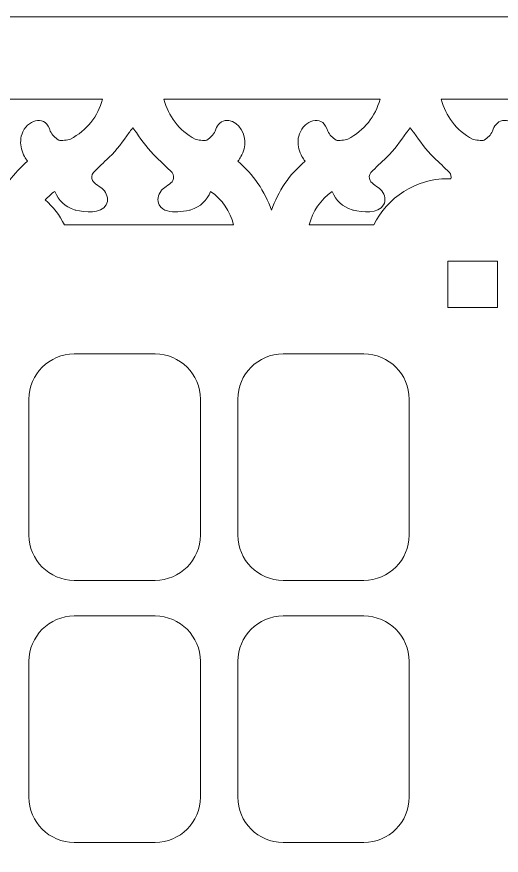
# Model space of a CAD drawing. Header units: centimetres. Extents: x -44 to 44, y -59 to 59.
# Drawn here: x -38.07 to -31.78, y 3.71 to 14.6 of the extents above; entities that cross this region are included whole.
import ezdxf

# ---------------------------------------------------------------- set-up
doc = ezdxf.new("R2010")
doc.units = ezdxf.units.CM
doc.header["$MEASUREMENT"] = 0
doc.layers.add('layer 1', color=7, linetype='Continuous')

msp = doc.modelspace()

# ---------------------------------------------------------------- linework, layer by layer
at = {"layer": 'layer 1', "color": 250, "lineweight": 9}
for points, knots in [([(-16.07741, -2.53976), (-16.07741, -2.53976), (-15.43116, -2.54016), (-15.43116, -2.54016), (-15.43116, -2.54016), (-15.43116, -2.54016), (-14.90263, -2.54016), (-14.90263, -2.54016), (-14.90263, -2.54016), (-14.90263, -2.54016), (-14.36691, -2.54016), (-14.36691, -2.54016), (-14.36691, -2.54016), (-14.36691, -2.54016), (-14.36691, -1.46874), (-14.36691, -1.46874), (-14.36691, -1.46874), (-14.36691, -1.16604), (-14.60676, -0.92066), (-14.90263, -0.92066), (-14.90263, -0.92066), (-14.90263, 0.97356), (-14.36691, 3.91299), (-14.36691, 4.70419), (-14.36691, 4.70419), (-14.36691, 4.70419), (-14.36691, 6.28689), (-14.36691, 6.28689), (-14.36691, 6.28689), (-14.36691, 7.07809), (-14.90263, 10.01751), (-14.90263, 11.91174), (-14.90263, 11.91174), (-14.60676, 11.91174), (-14.36691, 12.15711), (-14.36691, 12.45981), (-14.36691, 12.45981), (-14.36691, 12.45981), (-14.36691, 13.53124), (-14.36691, 13.53124), (-14.36691, 13.53124), (-14.36691, 13.53124), (-15.41638, 14.60269), (-15.41638, 14.60269), (-15.41638, 14.60269), (-15.41638, 14.60269), (-16.07741, 14.60269), (-16.07741, 14.60269), (-16.07741, 14.60269), (-16.07741, 14.60269), (-16.07741, 6.41696), (-16.07741, 6.41696), (-16.07741, 6.41696), (-16.07741, 6.41696), (-16.67741, 6.41696), (-16.67741, 6.41696), (-16.67741, 6.41696), (-16.67741, 6.41696), (-16.67741, 14.60269), (-16.67741, 14.60269), (-16.67741, 14.60269), (-16.67741, 14.60269), (-42.04883, 14.60269), (-42.04883, 14.60269), (-42.04883, 14.60269), (-42.04883, 14.60269), (-42.04883, 6.41696), (-42.04883, 6.41696), (-42.04883, 6.41696), (-42.04883, 6.41696), (-42.64883, 6.41696), (-42.64883, 6.41696), (-42.64883, 6.41696), (-42.64883, 6.41696), (-42.64883, 14.60269), (-42.64883, 14.60269), (-42.64883, 14.60269), (-42.64883, 14.60269), (-43.30986, 14.60269), (-43.30986, 14.60269), (-43.30986, 14.60269), (-43.30986, 14.60269), (-44.35933, 13.53124), (-44.35933, 13.53124), (-44.35933, 13.53124), (-44.35933, 13.53124), (-44.35933, 12.45981), (-44.35933, 12.45981), (-44.35933, 12.45981), (-44.35933, 12.15711), (-44.11948, 11.91174), (-43.82361, 11.91174), (-43.82361, 11.91174), (-43.82361, 10.01751), (-44.35933, 7.07809), (-44.35933, 6.28689), (-44.35933, 6.28689), (-44.35933, 6.28689), (-44.35933, 4.70419), (-44.35933, 4.70419), (-44.35933, 4.70419), (-44.35933, 3.91299), (-43.82361, 0.97356), (-43.82361, -0.92066), (-43.82361, -0.92066), (-44.11948, -0.92066), (-44.35933, -1.16604), (-44.35933, -1.46874), (-44.35933, -1.46874), (-44.35933, -1.46874), (-44.35933, -2.54016), (-44.35933, -2.54016), (-44.35933, -2.54016), (-44.35933, -2.54016), (-43.82361, -2.54016), (-43.82361, -2.54016), (-43.82361, -2.54016), (-43.82361, -2.54016), (-43.29508, -2.54016), (-43.29508, -2.54016), (-43.29508, -2.54016), (-43.29508, -2.54016), (-42.64883, -2.53976), (-42.64883, -2.53976), (-42.64883, -2.53976), (-42.64883, -2.53976), (-16.07741, -2.53976), (-16.07741, -2.53976)], [0, 0, 0, 0, 0.03030303, 0.03030303, 0.03030303, 0.03030303, 0.06060606, 0.06060606, 0.06060606, 0.06060606, 0.09090909, 0.09090909, 0.09090909, 0.09090909, 0.12121212, 0.12121212, 0.12121212, 0.12121212, 0.15151515, 0.15151515, 0.15151515, 0.15151515, 0.18181818, 0.18181818, 0.18181818, 0.18181818, 0.21212121, 0.21212121, 0.21212121, 0.21212121, 0.24242424, 0.24242424, 0.24242424, 0.24242424, 0.27272727, 0.27272727, 0.27272727, 0.27272727, 0.3030303, 0.3030303, 0.3030303, 0.3030303, 0.33333333, 0.33333333, 0.33333333, 0.33333333, 0.36363636, 0.36363636, 0.36363636, 0.36363636, 0.39393939, 0.39393939, 0.39393939, 0.39393939, 0.42424242, 0.42424242, 0.42424242, 0.42424242, 0.45454545, 0.45454545, 0.45454545, 0.45454545, 0.48484848, 0.48484848, 0.48484848, 0.48484848, 0.51515152, 0.51515152, 0.51515152, 0.51515152, 0.54545455, 0.54545455, 0.54545455, 0.54545455, 0.57575758, 0.57575758, 0.57575758, 0.57575758, 0.60606061, 0.60606061, 0.60606061, 0.60606061, 0.63636364, 0.63636364, 0.63636364, 0.63636364, 0.66666667, 0.66666667, 0.66666667, 0.66666667, 0.6969697, 0.6969697, 0.6969697, 0.6969697, 0.72727273, 0.72727273, 0.72727273, 0.72727273, 0.75757576, 0.75757576, 0.75757576, 0.75757576, 0.78787879, 0.78787879, 0.78787879, 0.78787879, 0.81818182, 0.81818182, 0.81818182, 0.81818182, 0.84848485, 0.84848485, 0.84848485, 0.84848485, 0.87878788, 0.87878788, 0.87878788, 0.87878788, 0.90909091, 0.90909091, 0.90909091, 0.90909091, 0.93939394, 0.93939394, 0.93939394, 0.93939394, 1, 1, 1, 1]), ([(-36.95704, 13.53126), (-36.95704, 13.53126), (-39.76393, 13.53126), (-39.76393, 13.53126), (-39.76393, 13.53126), (-39.69996, 13.31353), (-39.57338, 13.12674), (-39.35816, 13.01477), (-39.35816, 13.01477), (-39.31997, 13.00436), (-39.24131, 12.98674), (-39.20597, 13.00044), (-39.20597, 13.00044), (-39.15572, 13.04008), (-39.12525, 13.06031), (-39.0963, 13.11778), (-39.0963, 13.11778), (-39.07946, 13.18337), (-39.03917, 13.24093), (-38.96805, 13.25511), (-38.96805, 13.25511), (-38.83011, 13.28265), (-38.71528, 13.11921), (-38.71247, 12.99422), (-38.71247, 12.99422), (-38.70778, 12.91984), (-38.72734, 12.8517), (-38.76296, 12.78684), (-38.76296, 12.78684), (-38.77376, 12.76719), (-38.78856, 12.74655), (-38.80191, 12.7263), (-38.80191, 12.7263), (-38.72033, 12.65777), (-38.64851, 12.58191), (-38.58596, 12.49971), (-38.58596, 12.49971), (-38.58596, 12.49971), (-38.41476, 12.49971), (-38.41476, 12.49971), (-38.41476, 12.49971), (-38.32993, 12.49971), (-38.24734, 12.48975), (-38.1681, 12.47096), (-38.1681, 12.47096), (-38.10071, 12.56432), (-38.02181, 12.64989), (-37.9308, 12.72634), (-37.9308, 12.72634), (-37.94406, 12.7464), (-37.95893, 12.76712), (-37.96978, 12.78684), (-37.96978, 12.78684), (-38.00537, 12.85168), (-38.02493, 12.9198), (-38.02026, 12.99411), (-38.02026, 12.99411), (-38.01945, 13.03434), (-38.00824, 13.07428), (-37.99065, 13.11028), (-37.99065, 13.11028), (-37.90515, 13.28539), (-37.68795, 13.32463), (-37.63633, 13.11759), (-37.63633, 13.11759), (-37.60742, 13.06026), (-37.57695, 13.04001), (-37.52676, 13.00046), (-37.52676, 13.00046), (-37.49141, 12.98674), (-37.41276, 13.00436), (-37.37456, 13.01477), (-37.37456, 13.01477), (-37.16186, 13.12521), (-37.01728, 13.31094), (-36.95704, 13.53126)], [0, 0, 0, 0, 0.05, 0.05, 0.05, 0.05, 0.1, 0.1, 0.1, 0.1, 0.15, 0.15, 0.15, 0.15, 0.2, 0.2, 0.2, 0.2, 0.25, 0.25, 0.25, 0.25, 0.3, 0.3, 0.3, 0.3, 0.35, 0.35, 0.35, 0.35, 0.4, 0.4, 0.4, 0.4, 0.45, 0.45, 0.45, 0.45, 0.5, 0.5, 0.5, 0.5, 0.55, 0.55, 0.55, 0.55, 0.6, 0.6, 0.6, 0.6, 0.65, 0.65, 0.65, 0.65, 0.7, 0.7, 0.7, 0.7, 0.75, 0.75, 0.75, 0.75, 0.8, 0.8, 0.8, 0.8, 0.85, 0.85, 0.85, 0.85, 0.9, 0.9, 0.9, 0.9, 1, 1, 1, 1]), ([(-33.35573, 13.53126), (-33.35573, 13.53126), (-36.16262, 13.53126), (-36.16262, 13.53126), (-36.16262, 13.53126), (-36.09866, 13.31353), (-35.9721, 13.12674), (-35.75685, 13.01477), (-35.75685, 13.01477), (-35.71866, 13.00436), (-35.64002, 12.98674), (-35.60468, 13.00044), (-35.60468, 13.00044), (-35.55441, 13.04008), (-35.52394, 13.06031), (-35.49499, 13.11778), (-35.49499, 13.11778), (-35.47815, 13.18337), (-35.43786, 13.24093), (-35.36674, 13.25511), (-35.36674, 13.25511), (-35.22881, 13.28265), (-35.11399, 13.11921), (-35.11116, 12.99422), (-35.11116, 12.99422), (-35.10647, 12.91986), (-35.12603, 12.8517), (-35.16165, 12.78684), (-35.16165, 12.78684), (-35.17245, 12.76716), (-35.18726, 12.74653), (-35.20058, 12.7263), (-35.20058, 12.7263), (-34.99714, 12.55539), (-34.85428, 12.33898), (-34.76507, 12.09184), (-34.76507, 12.09184), (-34.67584, 12.339), (-34.53296, 12.55543), (-34.32949, 12.72634), (-34.32949, 12.72634), (-34.34276, 12.74642), (-34.35761, 12.76712), (-34.36845, 12.78684), (-34.36845, 12.78684), (-34.40406, 12.85166), (-34.42363, 12.91978), (-34.41898, 12.99411), (-34.41898, 12.99411), (-34.41816, 13.03434), (-34.40696, 13.07428), (-34.38936, 13.1103), (-34.38936, 13.1103), (-34.30386, 13.28539), (-34.08666, 13.32463), (-34.03502, 13.11759), (-34.03502, 13.11759), (-34.00611, 13.06026), (-33.97566, 13.04004), (-33.92546, 13.00046), (-33.92546, 13.00046), (-33.8901, 12.98674), (-33.81146, 13.00436), (-33.77325, 13.01477), (-33.77325, 13.01477), (-33.56055, 13.12521), (-33.41597, 13.31094), (-33.35573, 13.53126)], [0, 0, 0, 0, 0.05555556, 0.05555556, 0.05555556, 0.05555556, 0.11111111, 0.11111111, 0.11111111, 0.11111111, 0.16666667, 0.16666667, 0.16666667, 0.16666667, 0.22222222, 0.22222222, 0.22222222, 0.22222222, 0.27777778, 0.27777778, 0.27777778, 0.27777778, 0.33333333, 0.33333333, 0.33333333, 0.33333333, 0.38888889, 0.38888889, 0.38888889, 0.38888889, 0.44444444, 0.44444444, 0.44444444, 0.44444444, 0.5, 0.5, 0.5, 0.5, 0.55555556, 0.55555556, 0.55555556, 0.55555556, 0.61111111, 0.61111111, 0.61111111, 0.61111111, 0.66666667, 0.66666667, 0.66666667, 0.66666667, 0.72222222, 0.72222222, 0.72222222, 0.72222222, 0.77777778, 0.77777778, 0.77777778, 0.77777778, 0.83333333, 0.83333333, 0.83333333, 0.83333333, 0.88888889, 0.88888889, 0.88888889, 0.88888889, 1, 1, 1, 1]), ([(-29.75445, 13.53126), (-29.75445, 13.53126), (-32.56133, 13.53126), (-32.56133, 13.53126), (-32.56133, 13.53126), (-32.49739, 13.31353), (-32.37079, 13.12674), (-32.15556, 13.01477), (-32.15556, 13.01477), (-32.11738, 13.00436), (-32.03871, 12.98674), (-32.00338, 13.00044), (-32.00338, 13.00044), (-31.95311, 13.04008), (-31.92266, 13.06031), (-31.89371, 13.11778), (-31.89371, 13.11778), (-31.87686, 13.18337), (-31.83658, 13.24093), (-31.76546, 13.25511), (-31.76546, 13.25511), (-31.62752, 13.28265), (-31.51266, 13.11921), (-31.50986, 12.9942), (-31.50986, 12.9942), (-31.50518, 12.91984), (-31.52475, 12.8517), (-31.56036, 12.78684), (-31.56036, 12.78684), (-31.57116, 12.76716), (-31.58597, 12.74655), (-31.5993, 12.72632), (-31.5993, 12.72632), (-31.46936, 12.61714), (-31.36414, 12.48943), (-31.28181, 12.34699), (-31.28181, 12.34699), (-31.21436, 12.30645), (-31.1517, 12.25862), (-31.09493, 12.20471), (-31.09493, 12.20471), (-31.10036, 12.20987), (-31.10582, 12.21497), (-31.11135, 12.22001), (-31.11135, 12.22001), (-31.0221, 12.41411), (-30.89567, 12.58564), (-30.72821, 12.72634), (-30.72821, 12.72634), (-30.74147, 12.7464), (-30.75632, 12.7671), (-30.76716, 12.78684), (-30.76716, 12.78684), (-30.80276, 12.85168), (-30.82232, 12.91978), (-30.81767, 12.99411), (-30.81767, 12.99411), (-30.81686, 13.03434), (-30.80565, 13.07428), (-30.78806, 13.1103), (-30.78806, 13.1103), (-30.70256, 13.28539), (-30.48536, 13.32463), (-30.43371, 13.11759), (-30.43371, 13.11759), (-30.40481, 13.06026), (-30.37438, 13.04004), (-30.32417, 13.00046), (-30.32417, 13.00046), (-30.28881, 12.98674), (-30.21015, 13.00436), (-30.17194, 13.01477), (-30.17194, 13.01477), (-29.95924, 13.12524), (-29.81468, 13.31094), (-29.75445, 13.53126)], [0, 0, 0, 0, 0.05, 0.05, 0.05, 0.05, 0.1, 0.1, 0.1, 0.1, 0.15, 0.15, 0.15, 0.15, 0.2, 0.2, 0.2, 0.2, 0.25, 0.25, 0.25, 0.25, 0.3, 0.3, 0.3, 0.3, 0.35, 0.35, 0.35, 0.35, 0.4, 0.4, 0.4, 0.4, 0.45, 0.45, 0.45, 0.45, 0.5, 0.5, 0.5, 0.5, 0.55, 0.55, 0.55, 0.55, 0.6, 0.6, 0.6, 0.6, 0.65, 0.65, 0.65, 0.65, 0.7, 0.7, 0.7, 0.7, 0.75, 0.75, 0.75, 0.75, 0.8, 0.8, 0.8, 0.8, 0.85, 0.85, 0.85, 0.85, 0.9, 0.9, 0.9, 0.9, 1, 1, 1, 1]), ([(-37.70046, 12.22571), (-37.59846, 12.13429), (-37.51403, 12.02361), (-37.45288, 11.89948), (-37.45288, 11.89948), (-36.78351, 11.89849), (-36.11415, 11.89971), (-35.44481, 11.89971), (-35.44481, 11.89971), (-35.44481, 11.89971), (-35.25632, 11.89969), (-35.25632, 11.89969), (-35.25632, 11.89969), (-35.29676, 12.07541), (-35.4072, 12.22959), (-35.55491, 12.33531), (-35.55491, 12.33531), (-35.60374, 12.20826), (-35.68498, 12.14154), (-35.81145, 12.09409), (-35.81145, 12.09409), (-35.81145, 12.09409), (-35.81991, 12.0909), (-35.81991, 12.0909), (-35.81991, 12.0909), (-35.81991, 12.0909), (-35.82881, 12.08921), (-35.82881, 12.08921), (-35.82881, 12.08921), (-35.87861, 12.07959), (-35.93132, 12.07281), (-35.98191, 12.0705), (-35.98191, 12.0705), (-36.06705, 12.06662), (-36.17406, 12.07468), (-36.22048, 12.15887), (-36.22048, 12.15887), (-36.25433, 12.22029), (-36.23599, 12.28644), (-36.19841, 12.34067), (-36.19841, 12.34067), (-36.19841, 12.34067), (-36.19144, 12.35072), (-36.19144, 12.35072), (-36.19144, 12.35072), (-36.19144, 12.35072), (-36.1824, 12.35893), (-36.1824, 12.35893), (-36.1824, 12.35893), (-36.1488, 12.38946), (-36.06553, 12.43708), (-36.04532, 12.47451), (-36.04532, 12.47451), (-36.02848, 12.51486), (-36.03128, 12.54626), (-36.05492, 12.58157), (-36.05492, 12.58157), (-36.12424, 12.64404), (-36.18713, 12.71226), (-36.25697, 12.77406), (-36.25697, 12.77406), (-36.25697, 12.77406), (-36.25937, 12.77619), (-36.25937, 12.77619), (-36.25937, 12.77619), (-36.25937, 12.77619), (-36.26164, 12.77846), (-36.26164, 12.77846), (-36.26164, 12.77846), (-36.36056, 12.87716), (-36.43971, 12.98355), (-36.51859, 13.09815), (-36.51859, 13.09815), (-36.52699, 13.11032), (-36.54816, 13.14141), (-36.56571, 13.16211), (-36.56571, 13.16211), (-36.58328, 13.14141), (-36.60446, 13.11032), (-36.61286, 13.09815), (-36.61286, 13.09815), (-36.69173, 12.98355), (-36.77089, 12.87716), (-36.86981, 12.77846), (-36.86981, 12.77846), (-36.86981, 12.77846), (-36.87208, 12.77619), (-36.87208, 12.77619), (-36.87208, 12.77619), (-36.87208, 12.77619), (-36.87448, 12.77406), (-36.87448, 12.77406), (-36.87448, 12.77406), (-36.94431, 12.71226), (-37.00718, 12.64401), (-37.07651, 12.58155), (-37.07651, 12.58155), (-37.10016, 12.54624), (-37.10295, 12.51486), (-37.08611, 12.47451), (-37.08611, 12.47451), (-37.0659, 12.43708), (-36.98263, 12.38946), (-36.94905, 12.35893), (-36.94905, 12.35893), (-36.94905, 12.35893), (-36.94001, 12.3507), (-36.94001, 12.3507), (-36.94001, 12.3507), (-36.94001, 12.3507), (-36.93304, 12.34067), (-36.93304, 12.34067), (-36.93304, 12.34067), (-36.89546, 12.28644), (-36.87711, 12.22029), (-36.91097, 12.15887), (-36.91097, 12.15887), (-36.97778, 12.03769), (-37.18879, 12.06724), (-37.30264, 12.08919), (-37.30264, 12.08919), (-37.30264, 12.08919), (-37.31151, 12.0909), (-37.31151, 12.0909), (-37.31151, 12.0909), (-37.31151, 12.0909), (-37.32, 12.09409), (-37.32, 12.09409), (-37.32, 12.09409), (-37.44645, 12.14156), (-37.52768, 12.20826), (-37.57652, 12.33529), (-37.57652, 12.33529), (-37.62163, 12.30302), (-37.66324, 12.26621), (-37.70046, 12.22571)], [0, 0, 0, 0, 0.02857143, 0.02857143, 0.02857143, 0.02857143, 0.05714286, 0.05714286, 0.05714286, 0.05714286, 0.08571429, 0.08571429, 0.08571429, 0.08571429, 0.11428571, 0.11428571, 0.11428571, 0.11428571, 0.14285714, 0.14285714, 0.14285714, 0.14285714, 0.17142857, 0.17142857, 0.17142857, 0.17142857, 0.2, 0.2, 0.2, 0.2, 0.22857143, 0.22857143, 0.22857143, 0.22857143, 0.25714286, 0.25714286, 0.25714286, 0.25714286, 0.28571429, 0.28571429, 0.28571429, 0.28571429, 0.31428571, 0.31428571, 0.31428571, 0.31428571, 0.34285714, 0.34285714, 0.34285714, 0.34285714, 0.37142857, 0.37142857, 0.37142857, 0.37142857, 0.4, 0.4, 0.4, 0.4, 0.42857143, 0.42857143, 0.42857143, 0.42857143, 0.45714286, 0.45714286, 0.45714286, 0.45714286, 0.48571429, 0.48571429, 0.48571429, 0.48571429, 0.51428571, 0.51428571, 0.51428571, 0.51428571, 0.54285714, 0.54285714, 0.54285714, 0.54285714, 0.57142857, 0.57142857, 0.57142857, 0.57142857, 0.6, 0.6, 0.6, 0.6, 0.62857143, 0.62857143, 0.62857143, 0.62857143, 0.65714286, 0.65714286, 0.65714286, 0.65714286, 0.68571429, 0.68571429, 0.68571429, 0.68571429, 0.71428571, 0.71428571, 0.71428571, 0.71428571, 0.74285714, 0.74285714, 0.74285714, 0.74285714, 0.77142857, 0.77142857, 0.77142857, 0.77142857, 0.8, 0.8, 0.8, 0.8, 0.82857143, 0.82857143, 0.82857143, 0.82857143, 0.85714286, 0.85714286, 0.85714286, 0.85714286, 0.88571429, 0.88571429, 0.88571429, 0.88571429, 0.91428571, 0.91428571, 0.91428571, 0.91428571, 0.94285714, 0.94285714, 0.94285714, 0.94285714, 1, 1, 1, 1]), ([(-34.27416, 11.89916), (-33.99495, 11.89899), (-33.71586, 11.89888), (-33.43673, 11.89948), (-33.43673, 11.89948), (-33.26188, 12.25449), (-32.89609, 12.49971), (-32.47485, 12.49971), (-32.47485, 12.49971), (-32.47485, 12.49971), (-32.43581, 12.49971), (-32.43581, 12.49971), (-32.43581, 12.49971), (-32.42936, 12.52871), (-32.43512, 12.55393), (-32.45363, 12.58155), (-32.45363, 12.58155), (-32.52296, 12.64401), (-32.58583, 12.71226), (-32.65566, 12.77406), (-32.65566, 12.77406), (-32.65566, 12.77406), (-32.65806, 12.77619), (-32.65806, 12.77619), (-32.65806, 12.77619), (-32.65806, 12.77619), (-32.66033, 12.77846), (-32.66033, 12.77846), (-32.66033, 12.77846), (-32.75925, 12.87716), (-32.83838, 12.98355), (-32.91728, 13.09813), (-32.91728, 13.09813), (-32.92568, 13.11032), (-32.94686, 13.14139), (-32.96443, 13.16211), (-32.96443, 13.16211), (-32.982, 13.14141), (-33.00315, 13.11034), (-33.01153, 13.09815), (-33.01153, 13.09815), (-33.09041, 12.98355), (-33.16961, 12.87716), (-33.2685, 12.77846), (-33.2685, 12.77846), (-33.2685, 12.77846), (-33.27077, 12.77619), (-33.27077, 12.77619), (-33.27077, 12.77619), (-33.27077, 12.77619), (-33.27317, 12.77406), (-33.27317, 12.77406), (-33.27317, 12.77406), (-33.34301, 12.71226), (-33.40588, 12.64401), (-33.4752, 12.58155), (-33.4752, 12.58155), (-33.49886, 12.54626), (-33.50164, 12.51486), (-33.48482, 12.47454), (-33.48482, 12.47454), (-33.46459, 12.43706), (-33.38136, 12.38949), (-33.34774, 12.35893), (-33.34774, 12.35893), (-33.34774, 12.35893), (-33.3387, 12.35072), (-33.3387, 12.35072), (-33.3387, 12.35072), (-33.3387, 12.35072), (-33.33173, 12.34067), (-33.33173, 12.34067), (-33.33173, 12.34067), (-33.29415, 12.28644), (-33.27581, 12.22029), (-33.30966, 12.15887), (-33.30966, 12.15887), (-33.37648, 12.03769), (-33.58748, 12.06722), (-33.70133, 12.08921), (-33.70133, 12.08921), (-33.70133, 12.08921), (-33.71023, 12.09092), (-33.71023, 12.09092), (-33.71023, 12.09092), (-33.71023, 12.09092), (-33.71869, 12.09409), (-33.71869, 12.09409), (-33.71869, 12.09409), (-33.84514, 12.14156), (-33.9264, 12.20826), (-33.97521, 12.33529), (-33.97521, 12.33529), (-34.12341, 12.22926), (-34.23405, 12.07459), (-34.27416, 11.89916)], [0, 0, 0, 0, 0.04, 0.04, 0.04, 0.04, 0.08, 0.08, 0.08, 0.08, 0.12, 0.12, 0.12, 0.12, 0.16, 0.16, 0.16, 0.16, 0.2, 0.2, 0.2, 0.2, 0.24, 0.24, 0.24, 0.24, 0.28, 0.28, 0.28, 0.28, 0.32, 0.32, 0.32, 0.32, 0.36, 0.36, 0.36, 0.36, 0.4, 0.4, 0.4, 0.4, 0.44, 0.44, 0.44, 0.44, 0.48, 0.48, 0.48, 0.48, 0.52, 0.52, 0.52, 0.52, 0.56, 0.56, 0.56, 0.56, 0.6, 0.6, 0.6, 0.6, 0.64, 0.64, 0.64, 0.64, 0.68, 0.68, 0.68, 0.68, 0.72, 0.72, 0.72, 0.72, 0.76, 0.76, 0.76, 0.76, 0.8, 0.8, 0.8, 0.8, 0.84, 0.84, 0.84, 0.84, 0.88, 0.88, 0.88, 0.88, 0.92, 0.92, 0.92, 0.92, 1, 1, 1, 1]), ([(-31.83199, 11.42829), (-31.83199, 11.42829), (-32.47485, 11.42829), (-32.47485, 11.42829), (-32.47485, 11.42829), (-32.47485, 11.42829), (-32.47485, 10.82829), (-32.47485, 10.82829), (-32.47485, 10.82829), (-32.47485, 10.82829), (-31.83199, 10.82829), (-31.83199, 10.82829), (-31.83199, 10.82829), (-31.83199, 10.82829), (-31.83199, 11.42829), (-31.83199, 11.42829)], [0, 0, 0, 0, 0.2, 0.2, 0.2, 0.2, 0.4, 0.4, 0.4, 0.4, 0.6, 0.6, 0.6, 0.6, 1, 1, 1, 1]), ([(-37.32469, 7.28383), (-36.91901, 7.28383), (-36.27557, 7.28383), (-36.27557, 7.28383), (-36.27557, 7.28383), (-36.27557, 7.28383), (-36.27557, 7.28383), (-36.27557, 7.28383), (-36.27557, 7.28383), (-35.95208, 7.28383), (-35.6874, 7.54851), (-35.6874, 7.87198), (-35.6874, 7.87198), (-35.6874, 7.87198), (-35.6874, 7.87198), (-35.6874, 7.87198), (-35.6874, 7.87198), (-35.6874, 7.87198), (-35.6874, 9.63643), (-35.6874, 9.63643), (-35.6874, 9.63643), (-35.6874, 9.63643), (-35.6874, 9.63643), (-35.6874, 9.63643), (-35.6874, 9.63643), (-35.6874, 9.95989), (-35.95208, 10.22456), (-36.27557, 10.22456), (-36.27557, 10.22456), (-36.27557, 10.22456), (-36.91901, 10.22456), (-37.32471, 10.22456), (-37.32471, 10.22456), (-37.32471, 10.22456), (-37.32471, 10.22456), (-37.32471, 10.22456), (-37.32471, 10.22456), (-37.64818, 10.22456), (-37.91284, 9.95989), (-37.91284, 9.63643), (-37.91284, 9.63643), (-37.91284, 9.63643), (-37.91284, 9.63643), (-37.91284, 9.63643), (-37.91284, 9.63643), (-37.91284, 9.63643), (-37.91284, 7.87198), (-37.91284, 7.87198), (-37.91284, 7.87198), (-37.91284, 7.87198), (-37.91284, 7.87198), (-37.91284, 7.87198), (-37.91284, 7.87198), (-37.91284, 7.54851), (-37.64818, 7.28383), (-37.32469, 7.28383)], [0, 0, 0, 0, 0.06666667, 0.06666667, 0.06666667, 0.06666667, 0.13333333, 0.13333333, 0.13333333, 0.13333333, 0.2, 0.2, 0.2, 0.2, 0.26666667, 0.26666667, 0.26666667, 0.26666667, 0.33333333, 0.33333333, 0.33333333, 0.33333333, 0.4, 0.4, 0.4, 0.4, 0.46666667, 0.46666667, 0.46666667, 0.46666667, 0.53333333, 0.53333333, 0.53333333, 0.53333333, 0.6, 0.6, 0.6, 0.6, 0.66666667, 0.66666667, 0.66666667, 0.66666667, 0.73333333, 0.73333333, 0.73333333, 0.73333333, 0.8, 0.8, 0.8, 0.8, 0.86666667, 0.86666667, 0.86666667, 0.86666667, 1, 1, 1, 1]), ([(-34.61411, 7.28383), (-34.20842, 7.28383), (-33.56496, 7.28383), (-33.56496, 7.28383), (-33.56496, 7.28383), (-33.56496, 7.28383), (-33.56496, 7.28383), (-33.56496, 7.28383), (-33.56496, 7.28383), (-33.24148, 7.28383), (-32.97681, 7.54851), (-32.97681, 7.87198), (-32.97681, 7.87198), (-32.97681, 7.87198), (-32.97681, 7.87198), (-32.97681, 7.87198), (-32.97681, 7.87198), (-32.97681, 7.87198), (-32.97681, 9.63643), (-32.97681, 9.63643), (-32.97681, 9.63643), (-32.97681, 9.63643), (-32.97681, 9.63643), (-32.97681, 9.63643), (-32.97681, 9.63643), (-32.97681, 9.95989), (-33.2415, 10.22456), (-33.56496, 10.22456), (-33.56496, 10.22456), (-33.56496, 10.22456), (-34.20842, 10.22456), (-34.61411, 10.22456), (-34.61411, 10.22456), (-34.61411, 10.22456), (-34.61411, 10.22456), (-34.61411, 10.22456), (-34.61411, 10.22456), (-34.93757, 10.22456), (-35.20223, 9.95989), (-35.20223, 9.63643), (-35.20223, 9.63643), (-35.20223, 9.63643), (-35.20223, 9.63643), (-35.20223, 9.63643), (-35.20223, 9.63643), (-35.20223, 9.63643), (-35.20223, 7.87198), (-35.20223, 7.87198), (-35.20223, 7.87198), (-35.20223, 7.87198), (-35.20223, 7.87198), (-35.20223, 7.87198), (-35.20223, 7.87198), (-35.20223, 7.54851), (-34.93757, 7.28383), (-34.61411, 7.28383)], [0, 0, 0, 0, 0.06666667, 0.06666667, 0.06666667, 0.06666667, 0.13333333, 0.13333333, 0.13333333, 0.13333333, 0.2, 0.2, 0.2, 0.2, 0.26666667, 0.26666667, 0.26666667, 0.26666667, 0.33333333, 0.33333333, 0.33333333, 0.33333333, 0.4, 0.4, 0.4, 0.4, 0.46666667, 0.46666667, 0.46666667, 0.46666667, 0.53333333, 0.53333333, 0.53333333, 0.53333333, 0.6, 0.6, 0.6, 0.6, 0.66666667, 0.66666667, 0.66666667, 0.66666667, 0.73333333, 0.73333333, 0.73333333, 0.73333333, 0.8, 0.8, 0.8, 0.8, 0.86666667, 0.86666667, 0.86666667, 0.86666667, 1, 1, 1, 1]), ([(-37.32469, 3.88044), (-36.91901, 3.88044), (-36.27557, 3.88044), (-36.27557, 3.88044), (-36.27557, 3.88044), (-36.27557, 3.88044), (-36.27557, 3.88044), (-36.27557, 3.88044), (-36.27557, 3.88044), (-35.95208, 3.88044), (-35.6874, 4.14512), (-35.6874, 4.46856), (-35.6874, 4.46856), (-35.6874, 4.46856), (-35.6874, 4.46856), (-35.6874, 4.46856), (-35.6874, 4.46856), (-35.6874, 4.46856), (-35.6874, 6.23301), (-35.6874, 6.23301), (-35.6874, 6.23301), (-35.6874, 6.23301), (-35.6874, 6.23301), (-35.6874, 6.23301), (-35.6874, 6.23301), (-35.6874, 6.55648), (-35.95208, 6.82114), (-36.27557, 6.82114), (-36.27557, 6.82114), (-36.27557, 6.82114), (-36.91901, 6.82114), (-37.32471, 6.82114), (-37.32471, 6.82114), (-37.32471, 6.82114), (-37.32471, 6.82114), (-37.32471, 6.82114), (-37.32471, 6.82114), (-37.64818, 6.82114), (-37.91284, 6.55648), (-37.91284, 6.23301), (-37.91284, 6.23301), (-37.91284, 6.23301), (-37.91284, 6.23301), (-37.91284, 6.23301), (-37.91284, 6.23301), (-37.91284, 6.23301), (-37.91284, 4.46856), (-37.91284, 4.46856), (-37.91284, 4.46856), (-37.91284, 4.46856), (-37.91284, 4.46856), (-37.91284, 4.46856), (-37.91284, 4.46856), (-37.91284, 4.14512), (-37.64818, 3.88044), (-37.32469, 3.88044)], [0, 0, 0, 0, 0.06666667, 0.06666667, 0.06666667, 0.06666667, 0.13333333, 0.13333333, 0.13333333, 0.13333333, 0.2, 0.2, 0.2, 0.2, 0.26666667, 0.26666667, 0.26666667, 0.26666667, 0.33333333, 0.33333333, 0.33333333, 0.33333333, 0.4, 0.4, 0.4, 0.4, 0.46666667, 0.46666667, 0.46666667, 0.46666667, 0.53333333, 0.53333333, 0.53333333, 0.53333333, 0.6, 0.6, 0.6, 0.6, 0.66666667, 0.66666667, 0.66666667, 0.66666667, 0.73333333, 0.73333333, 0.73333333, 0.73333333, 0.8, 0.8, 0.8, 0.8, 0.86666667, 0.86666667, 0.86666667, 0.86666667, 1, 1, 1, 1]), ([(-34.61411, 3.88044), (-34.20842, 3.88044), (-33.56496, 3.88044), (-33.56496, 3.88044), (-33.56496, 3.88044), (-33.56496, 3.88044), (-33.56496, 3.88044), (-33.56496, 3.88044), (-33.56496, 3.88044), (-33.24148, 3.88044), (-32.97681, 4.1451), (-32.97681, 4.46856), (-32.97681, 4.46856), (-32.97681, 4.46856), (-32.97681, 4.46856), (-32.97681, 4.46856), (-32.97681, 4.46856), (-32.97681, 4.46856), (-32.97681, 6.23301), (-32.97681, 6.23301), (-32.97681, 6.23301), (-32.97681, 6.23301), (-32.97681, 6.23301), (-32.97681, 6.23301), (-32.97681, 6.23301), (-32.97681, 6.55648), (-33.2415, 6.82114), (-33.56496, 6.82114), (-33.56496, 6.82114), (-33.56496, 6.82114), (-34.20842, 6.82114), (-34.61411, 6.82114), (-34.61411, 6.82114), (-34.61411, 6.82114), (-34.61411, 6.82114), (-34.61411, 6.82114), (-34.61411, 6.82114), (-34.93757, 6.82114), (-35.20223, 6.55648), (-35.20223, 6.23301), (-35.20223, 6.23301), (-35.20223, 6.23301), (-35.20223, 6.23301), (-35.20223, 6.23301), (-35.20223, 6.23301), (-35.20223, 6.23301), (-35.20223, 4.46856), (-35.20223, 4.46856), (-35.20223, 4.46856), (-35.20223, 4.46856), (-35.20223, 4.46856), (-35.20223, 4.46856), (-35.20223, 4.46856), (-35.20223, 4.1451), (-34.93757, 3.88044), (-34.61411, 3.88044)], [0, 0, 0, 0, 0.06666667, 0.06666667, 0.06666667, 0.06666667, 0.13333333, 0.13333333, 0.13333333, 0.13333333, 0.2, 0.2, 0.2, 0.2, 0.26666667, 0.26666667, 0.26666667, 0.26666667, 0.33333333, 0.33333333, 0.33333333, 0.33333333, 0.4, 0.4, 0.4, 0.4, 0.46666667, 0.46666667, 0.46666667, 0.46666667, 0.53333333, 0.53333333, 0.53333333, 0.53333333, 0.6, 0.6, 0.6, 0.6, 0.66666667, 0.66666667, 0.66666667, 0.66666667, 0.73333333, 0.73333333, 0.73333333, 0.73333333, 0.8, 0.8, 0.8, 0.8, 0.86666667, 0.86666667, 0.86666667, 0.86666667, 1, 1, 1, 1])]:
    msp.add_open_spline(points, degree=3, knots=knots, dxfattribs=at)

doc.saveas('drawing.dxf')
